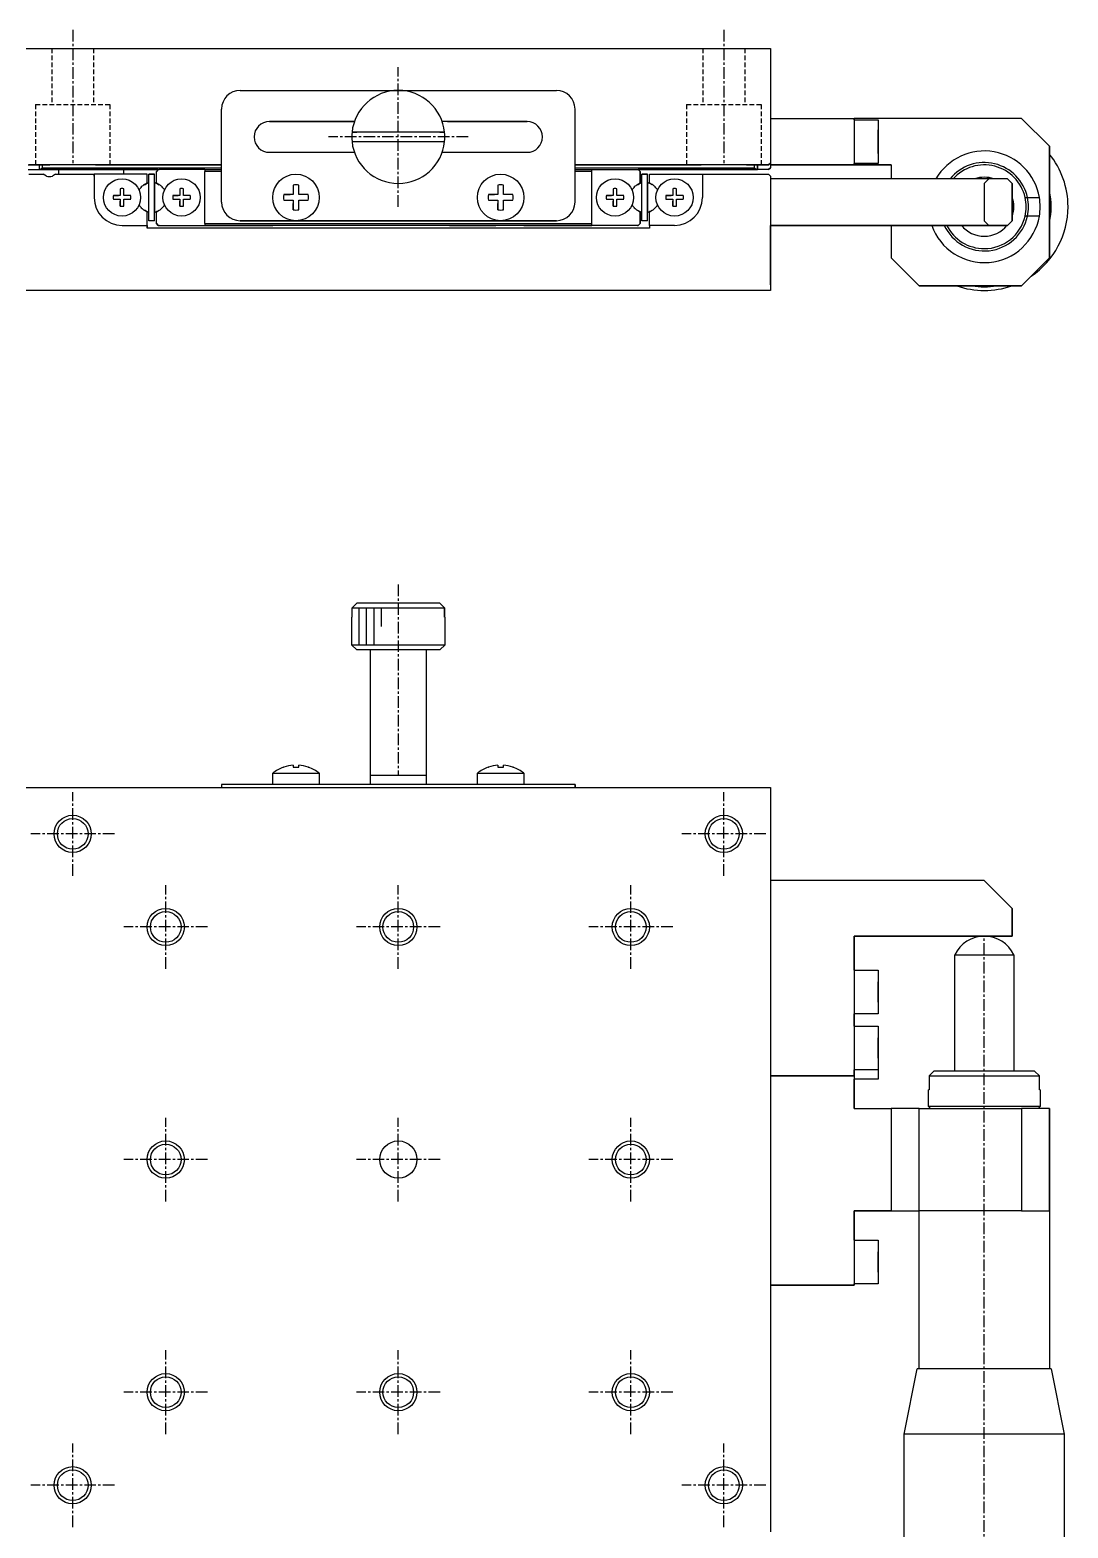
# Model space of a CAD drawing. Extents: x 934 to 1360, y 22 to 305.
# Drawn here: x 1025.5 to 1137.1, y 144.3 to 305.3 of the extents above; entities that cross this region are included whole.
import ezdxf

# ---------------------------------------------------------------- set-up
doc = ezdxf.new("R2010")
doc.units = 0
doc.linetypes.add('CENTER', pattern=[2, 1.25, -0.25, 0.25, -0.25])
doc.linetypes.add('DASHED', pattern=[0.75, 0.5, -0.25])
doc.layers.get('0').update_dxf_attribs({"linetype": 'CONTINUOUS'})
doc.layers.add('1', color=7, linetype='CONTINUOUS')
doc.layers.add('CENTER', color=1, linetype='CENTER')

msp = doc.modelspace()

# ---------------------------------------------------------------- linework, layer by layer
at = {"color": 3, "linetype": 'DASHED'}
for p, q in [((1027.82, 303.3), (1027.82, 297.3)), ((1032.32, 303.3), (1032.32, 297.3)), ((1097.82, 303.3), (1097.82, 297.3)), ((1102.32, 303.3), (1102.32, 297.3)), ((1026.07, 297.3), (1034.07, 297.3)), ((1026.07, 297.3), (1026.07, 290.8)), ((1034.07, 297.3), (1034.07, 290.8)), ((1096.07, 297.3), (1104.07, 297.3)), ((1096.07, 297.3), (1096.07, 290.8)), ((1104.07, 297.3), (1104.07, 290.8))]:
    msp.add_line(p, q, dxfattribs=at)
at = {"color": 3, "linetype": 'CONTINUOUS'}
for p, q in [((1060.87, 239.2), (1060.87, 243.2)), ((1061.67, 239.2), (1061.67, 243.2)), ((1062.47, 239.2), (1062.47, 243.2)), ((1063.27, 241.2), (1063.27, 243.2))]:
    msp.add_line(p, q, dxfattribs=at)
for centre in [(1030.07, 218.9), (1100.07, 218.9), (1040.07, 208.9), (1065.07, 208.9), (1090.07, 208.9), (1040.07, 183.9), (1090.07, 183.9), (1040.07, 158.9), (1065.07, 158.9), (1090.07, 158.9), (1030.07, 148.9), (1100.07, 148.9)]:
    msp.add_circle(centre, 2, dxfattribs=at)
for radius, start, end in [(4.75, 12.1532, 140.8333), (4.5, 12.8396, 138.1897), (4.5, 347.1604, 12.8396), (4.75, 204.9011, 347.8468), (4.5, 270, 347.1604), (4.5, 206.3878, 270)]:
    msp.add_arc((1128.07, 286.3), radius, start, end, dxfattribs=at)
at = {"layer": '1', "color": 7, "linetype": 'CONTINUOUS'}
for p, q in [((1025.07, 303.3), (1105.07, 303.3)), ((1105.07, 303.3), (1105.07, 291)), ((1048.07, 298.8), (1065.07, 298.8)), ((1065.07, 298.8), (1082.07, 298.8)), ((1046.07, 286.8), (1046.07, 296.8)), ((1084.07, 286.8), (1084.07, 296.8)), ((1084.07, 286.8), (1084.07, 296.8)), ((1060.35, 295.45), (1051.22, 295.45)), ((1051.22, 295.45), (1060.35, 295.45)), ((1078.92, 295.45), (1069.79, 295.45)), ((1070.36, 295.45), (1078.92, 295.45)), ((1105.07, 295.8), (1114.07, 295.8)), ((1114.07, 295.8), (1114.07, 290.8)), ((1114.07, 295.65), (1114.07, 295.8)), ((1132.07, 295.8), (1114.07, 295.8)), ((1114.07, 295.65), (1116.67, 295.65)), ((1116.67, 295.65), (1116.67, 290.95)), ((1116.67, 295.65), (1116.67, 293.3)), ((1132.07, 295.8), (1135.07, 292.8)), ((1060.1, 294.3), (1060.6, 294.3)), ((1070.05, 294.3), (1060.1, 294.3)), ((1060.1, 293.3), (1070.05, 293.3)), ((1069.54, 294.3), (1070.05, 294.3)), ((1116.67, 294.57), (1116.67, 293.93)), ((1116.67, 293.93), (1116.67, 294.57)), ((1116.67, 293.93), (1116.67, 292.66)), ((1116.67, 292.66), (1116.67, 293.93)), ((1116.67, 293.3), (1116.67, 290.95)), ((1051.22, 292.15), (1060.35, 292.15)), ((1069.79, 292.15), (1078.92, 292.15)), ((1116.67, 292.66), (1116.67, 292.03)), ((1116.67, 292.03), (1116.67, 292.66)), ((1135.07, 280.8), (1135.07, 292.8)), ((1135.07, 292.8), (1135.07, 286.3)), ((1025.27, 290.8), (1027.62, 290.8)), ((1025.27, 290.3), (1026.47, 290.3)), ((1025.27, 290.3), (1026.47, 290.3)), ((1046.07, 290.8), (1025.37, 290.8)), ((1026.47, 290.8), (1026.47, 290.3)), ((1026.57, 290.3), (1026.47, 290.3)), ((1026.47, 290.3), (1026.57, 290.3)), ((1026.57, 290.3), (1026.77, 290.5)), ((1039.27, 290.3), (1026.57, 290.3)), ((1026.57, 290.3), (1036.57, 290.3)), ((1026.77, 290.8), (1026.77, 290.5)), ((1026.77, 290.5), (1046.07, 290.5)), ((1032.52, 290.8), (1027.62, 290.8)), ((1028.57, 289.8), (1028.57, 290.3)), ((1032.52, 290.8), (1046.07, 290.8)), ((1035.57, 289.8), (1035.57, 290.3)), ((1035.57, 289.8), (1035.57, 290.3)), ((1039.27, 290.3), (1036.57, 290.3)), ((1039.27, 290.3), (1036.57, 290.3)), ((1036.57, 290.3), (1039.27, 290.3)), ((1039.27, 290.3), (1039.07, 290.1)), ((1039.07, 288.84), (1039.07, 290.1)), ((1039.27, 290.3), (1039.37, 290.3)), ((1044.27, 290.3), (1039.37, 290.3)), ((1044.27, 290.3), (1046.07, 290.3)), ((1044.27, 290.3), (1044.27, 290.1)), ((1046.07, 290.1), (1044.27, 290.1)), ((1044.27, 284.5), (1044.27, 290.1)), ((1104.77, 290.8), (1084.07, 290.8)), ((1084.07, 290.8), (1097.62, 290.8)), ((1084.07, 290.5), (1103.37, 290.5)), ((1084.07, 290.3), (1085.87, 290.3)), ((1085.87, 290.1), (1084.07, 290.1)), ((1085.87, 290.1), (1085.87, 290.3)), ((1085.87, 284.3), (1085.87, 290.3)), ((1085.87, 290.3), (1090.77, 290.3)), ((1085.87, 284.5), (1085.87, 290.1)), ((1090.77, 290.3), (1090.87, 290.3)), ((1091.07, 290.1), (1090.87, 290.3)), ((1103.57, 290.3), (1090.87, 290.3)), ((1096.07, 290.3), (1090.87, 290.3)), ((1090.87, 290.3), (1096.07, 290.3)), ((1090.87, 290.3), (1100.07, 290.3)), ((1091.07, 290.1), (1091.07, 288.84)), ((1091.07, 288.84), (1091.07, 290.1)), ((1100.07, 290.3), (1096.07, 290.3)), ((1100.07, 290.3), (1096.07, 290.3)), ((1102.52, 290.8), (1097.62, 290.8)), ((1100.07, 290.3), (1103.57, 290.3)), ((1102.52, 290.8), (1104.87, 290.8)), ((1103.37, 290.5), (1103.37, 290.8)), ((1103.37, 290.5), (1103.57, 290.3)), ((1103.67, 290.3), (1103.57, 290.3)), ((1103.57, 290.3), (1103.67, 290.3)), ((1103.67, 290.3), (1103.67, 290.8)), ((1103.67, 290.8), (1103.67, 290.3)), ((1104.87, 290.3), (1103.67, 290.3)), ((1104.87, 290.3), (1103.67, 290.3)), ((1104.87, 290.8), (1104.77, 290.8)), ((1105.07, 291), (1104.87, 290.8)), ((1104.87, 290.8), (1105.07, 291)), ((1105.07, 290.5), (1104.87, 290.3)), ((1104.87, 290.3), (1105.07, 290.5)), ((1105.07, 291), (1105.07, 290.5)), ((1105.07, 290.8), (1105.07, 290.5)), ((1114.07, 290.8), (1105.07, 290.8)), ((1105.07, 290.8), (1114.07, 290.8)), ((1114.07, 290.8), (1114.07, 290.95)), ((1116.67, 290.95), (1114.07, 290.95)), ((1114.07, 290.8), (1118.07, 290.8)), ((1118.07, 290.8), (1114.07, 290.8)), ((1118.07, 290.8), (1118.07, 289.3)), ((1025.37, 289.8), (1026.91, 289.8)), ((1027.26, 289.6), (1026.91, 289.8)), ((1028.23, 289.8), (1027.88, 289.6)), ((1028.23, 289.8), (1032.37, 289.8)), ((1032.37, 289.6), (1032.37, 289.8)), ((1032.37, 289.8), (1032.37, 287.3)), ((1038.07, 289.8), (1032.37, 289.8)), ((1032.37, 289.6), (1032.37, 287.3)), ((1035.17, 288.23), (1035.17, 287.5)), ((1035.17, 288.23), (1035.17, 287.69)), ((1035.57, 287.5), (1035.57, 288.23)), ((1037.78, 288.67), (1038.07, 288.84)), ((1037.78, 288.67), (1038.07, 288.84)), ((1038.07, 288.84), (1038.07, 289.8)), ((1038.07, 288.84), (1038.07, 289.8)), ((1038.27, 289.8), (1038.87, 289.8)), ((1038.87, 289.8), (1038.27, 289.8)), ((1038.27, 284.8), (1038.27, 289.8)), ((1038.87, 284.8), (1038.87, 289.8)), ((1038.87, 288.86), (1038.87, 289.8)), ((1038.87, 288.95), (1038.87, 285.65)), ((1038.87, 288.95), (1038.87, 288.86)), ((1038.87, 288.95), (1038.87, 288.86)), ((1038.87, 288.95), (1038.87, 288.86)), ((1038.87, 288.95), (1038.87, 288.86)), ((1038.87, 288.95), (1038.87, 288.86)), ((1038.87, 288.95), (1038.87, 288.86)), ((1038.87, 288.95), (1038.87, 288.86)), ((1038.87, 288.95), (1038.87, 288.86)), ((1038.87, 288.95), (1038.87, 288.86)), ((1038.87, 288.95), (1038.87, 288.86)), ((1038.87, 288.95), (1038.87, 288.86)), ((1038.87, 288.95), (1038.87, 288.86)), ((1038.87, 288.95), (1038.87, 288.86)), ((1038.87, 288.95), (1038.87, 288.86)), ((1038.87, 288.95), (1038.87, 288.86)), ((1038.87, 288.95), (1038.87, 288.86)), ((1038.87, 288.95), (1038.87, 288.86)), ((1038.87, 288.95), (1038.87, 288.86)), ((1038.87, 288.95), (1038.87, 288.86)), ((1038.87, 288.95), (1038.87, 288.86)), ((1038.87, 288.95), (1038.87, 288.86)), ((1038.87, 288.95), (1038.87, 288.86)), ((1038.87, 288.95), (1038.87, 288.86)), ((1039.37, 288.67), (1039.07, 288.84)), ((1039.07, 288.84), (1039.37, 288.67)), ((1041.57, 288.23), (1041.57, 287.5)), ((1041.57, 288.23), (1041.57, 287.69)), ((1041.97, 287.5), (1041.97, 288.23)), ((1053.77, 288.62), (1053.77, 287.6)), ((1053.77, 288.62), (1053.77, 287.94)), ((1054.37, 287.6), (1054.37, 288.62)), ((1075.77, 288.62), (1075.77, 287.6)), ((1075.77, 288.62), (1075.77, 287.94)), ((1076.37, 287.6), (1076.37, 288.62)), ((1088.17, 288.23), (1088.17, 287.5)), ((1088.17, 288.23), (1088.17, 287.69)), ((1088.57, 287.5), (1088.57, 288.23)), ((1091.07, 288.84), (1090.78, 288.67)), ((1090.78, 288.67), (1091.07, 288.84)), ((1091.27, 289.8), (1091.87, 289.8)), ((1091.87, 289.8), (1091.27, 289.8)), ((1091.27, 284.8), (1091.27, 289.8)), ((1091.87, 288.86), (1091.87, 289.8)), ((1091.87, 284.8), (1091.87, 289.8)), ((1091.87, 288.95), (1091.87, 285.65)), ((1091.87, 288.95), (1091.87, 288.86)), ((1091.87, 288.95), (1091.87, 288.86)), ((1091.87, 288.95), (1091.87, 288.86)), ((1091.87, 288.95), (1091.87, 288.86)), ((1092.07, 288.84), (1092.07, 289.8)), ((1092.07, 289.8), (1097.77, 289.8)), ((1092.37, 288.67), (1092.07, 288.84)), ((1092.37, 288.67), (1092.07, 288.84)), ((1094.57, 288.23), (1094.57, 287.5)), ((1094.57, 288.23), (1094.57, 287.69)), ((1094.97, 287.5), (1094.97, 288.23)), ((1097.77, 289.8), (1104.77, 289.8)), ((1097.77, 289.8), (1097.77, 289.6)), ((1097.77, 289.6), (1097.77, 287.3)), ((1104.77, 289.8), (1104.87, 289.8)), ((1104.87, 289.8), (1105.07, 289.6)), ((1105.07, 289.6), (1105.07, 277.3)), ((1128.57, 289.3), (1105.07, 289.3)), ((1128.07, 288.8), (1128.57, 289.3)), ((1128.07, 288.8), (1128.07, 284.8)), ((1130.57, 289.3), (1128.57, 289.3)), ((1130.57, 289.3), (1131.07, 288.8)), ((1131.07, 284.8), (1131.07, 288.8)), ((1131.07, 288.8), (1131.07, 284.8)), ((1035.17, 287.5), (1034.44, 287.5)), ((1034.44, 287.5), (1034.99, 287.5)), ((1034.44, 287.1), (1035.17, 287.1)), ((1035.17, 287.1), (1035.17, 286.37)), ((1035.17, 286.37), (1035.17, 286.91)), ((1036.3, 287.5), (1035.57, 287.5)), ((1035.57, 287.1), (1036.3, 287.1)), ((1035.57, 286.37), (1035.57, 287.1)), ((1036.3, 287.5), (1035.76, 287.5)), ((1041.57, 287.5), (1040.84, 287.5)), ((1040.84, 287.5), (1041.39, 287.5)), ((1040.84, 287.1), (1041.57, 287.1)), ((1041.57, 287.1), (1041.57, 286.37)), ((1041.57, 286.37), (1041.57, 286.91)), ((1042.7, 287.5), (1041.97, 287.5)), ((1041.97, 287.1), (1042.7, 287.1)), ((1041.97, 286.37), (1041.97, 287.1)), ((1042.7, 287.5), (1042.16, 287.5)), ((1053.77, 287.6), (1052.76, 287.6)), ((1052.76, 287.6), (1053.43, 287.6)), ((1052.76, 287), (1053.77, 287)), ((1053.77, 287), (1053.77, 285.98)), ((1053.77, 285.98), (1053.77, 286.66)), ((1055.39, 287.6), (1054.37, 287.6)), ((1054.37, 287), (1055.39, 287)), ((1054.37, 285.98), (1054.37, 287)), ((1055.39, 287.6), (1054.71, 287.6)), ((1075.77, 287.6), (1074.76, 287.6)), ((1074.76, 287.6), (1075.43, 287.6)), ((1074.76, 287), (1075.77, 287)), ((1075.77, 287), (1075.77, 285.98)), ((1075.77, 285.98), (1075.77, 286.66)), ((1077.39, 287.6), (1076.37, 287.6)), ((1076.37, 287), (1077.39, 287)), ((1076.37, 285.98), (1076.37, 287)), ((1077.39, 287.6), (1076.71, 287.6)), ((1088.17, 287.5), (1087.44, 287.5)), ((1087.44, 287.5), (1087.99, 287.5)), ((1087.44, 287.1), (1088.17, 287.1)), ((1088.17, 287.1), (1088.17, 286.37)), ((1088.17, 286.37), (1088.17, 286.91)), ((1089.3, 287.5), (1088.57, 287.5)), ((1088.57, 287.1), (1089.3, 287.1)), ((1088.57, 286.37), (1088.57, 287.1)), ((1089.3, 287.5), (1088.76, 287.5)), ((1094.57, 287.5), (1093.84, 287.5)), ((1093.84, 287.5), (1094.39, 287.5)), ((1093.84, 287.1), (1094.57, 287.1)), ((1094.57, 287.1), (1094.57, 286.37)), ((1094.57, 286.37), (1094.57, 286.91)), ((1095.7, 287.5), (1094.97, 287.5)), ((1094.97, 287.1), (1095.7, 287.1)), ((1094.97, 286.37), (1094.97, 287.1)), ((1095.7, 287.5), (1095.16, 287.5)), ((1132.46, 287.3), (1132.72, 287.3)), ((1132.72, 287.3), (1133.48, 287.3)), ((1132.72, 287.3), (1133.99, 287.3)), ((1133.48, 287.3), (1133.99, 287.3)), ((1038.07, 285.76), (1037.78, 285.92)), ((1038.07, 284.3), (1038.07, 285.76)), ((1038.07, 284.3), (1038.07, 285.76)), ((1038.87, 285.74), (1038.87, 285.65)), ((1038.87, 285.74), (1038.87, 285.65)), ((1038.87, 285.74), (1038.87, 285.65)), ((1038.87, 285.74), (1038.87, 285.65)), ((1038.87, 285.74), (1038.87, 285.65)), ((1038.87, 285.74), (1038.87, 285.65)), ((1038.87, 285.74), (1038.87, 285.65)), ((1038.87, 285.74), (1038.87, 285.65)), ((1038.87, 285.74), (1038.87, 285.65)), ((1038.87, 285.74), (1038.87, 285.65)), ((1038.87, 285.74), (1038.87, 285.65)), ((1038.87, 285.74), (1038.87, 285.65)), ((1038.87, 285.74), (1038.87, 285.65)), ((1038.87, 285.74), (1038.87, 285.65)), ((1038.87, 285.74), (1038.87, 285.65)), ((1038.87, 284.8), (1038.87, 285.74)), ((1038.87, 285.74), (1038.87, 285.65)), ((1038.87, 285.74), (1038.87, 285.65)), ((1038.87, 285.74), (1038.87, 285.65)), ((1038.87, 285.74), (1038.87, 285.65)), ((1038.87, 285.74), (1038.87, 285.65)), ((1038.87, 285.74), (1038.87, 285.65)), ((1038.87, 285.74), (1038.87, 285.65)), ((1038.87, 285.74), (1038.87, 285.65)), ((1038.87, 285.74), (1038.87, 285.65)), ((1038.87, 285.74), (1038.87, 285.65)), ((1038.87, 285.74), (1038.87, 285.65)), ((1038.87, 285.74), (1038.87, 285.65)), ((1038.87, 285.74), (1038.87, 285.65)), ((1038.87, 285.74), (1038.87, 285.65)), ((1038.87, 285.74), (1038.87, 285.65)), ((1038.87, 285.74), (1038.87, 285.65)), ((1039.07, 285.76), (1039.37, 285.92)), ((1039.07, 284.5), (1039.07, 285.76)), ((1090.78, 285.92), (1091.07, 285.76)), ((1091.07, 285.76), (1091.07, 284.5)), ((1091.07, 284.5), (1091.07, 285.76)), ((1091.87, 285.74), (1091.87, 285.65)), ((1091.87, 285.74), (1091.87, 285.65)), ((1091.87, 285.74), (1091.87, 285.65)), ((1091.87, 285.74), (1091.87, 285.65)), ((1091.87, 285.74), (1091.87, 285.65)), ((1091.87, 285.74), (1091.87, 285.65)), ((1091.87, 285.74), (1091.87, 285.65)), ((1091.87, 285.74), (1091.87, 285.65)), ((1091.87, 285.74), (1091.87, 285.65)), ((1091.87, 285.74), (1091.87, 285.65)), ((1091.87, 285.74), (1091.87, 285.65)), ((1091.87, 285.74), (1091.87, 285.65)), ((1091.87, 285.74), (1091.87, 285.65)), ((1091.87, 285.74), (1091.87, 285.65)), ((1091.87, 285.74), (1091.87, 285.65)), ((1091.87, 284.8), (1091.87, 285.74)), ((1091.87, 285.74), (1091.87, 285.65)), ((1091.87, 285.74), (1091.87, 285.65)), ((1091.87, 285.74), (1091.87, 285.65)), ((1091.87, 285.74), (1091.87, 285.65)), ((1091.87, 285.74), (1091.87, 285.65)), ((1091.87, 285.74), (1091.87, 285.65)), ((1091.87, 285.74), (1091.87, 285.65)), ((1091.87, 285.74), (1091.87, 285.65)), ((1091.87, 285.74), (1091.87, 285.65)), ((1091.87, 285.74), (1091.87, 285.65)), ((1091.87, 285.74), (1091.87, 285.65)), ((1091.87, 285.74), (1091.87, 285.65)), ((1091.87, 285.74), (1091.87, 285.65)), ((1091.87, 285.74), (1091.87, 285.65)), ((1091.87, 285.74), (1091.87, 285.65)), ((1091.87, 285.74), (1091.87, 285.65)), ((1092.07, 285.76), (1092.37, 285.92)), ((1092.07, 284.3), (1092.07, 285.76)), ((1132.72, 285.3), (1132.46, 285.3)), ((1133.48, 285.3), (1132.72, 285.3)), ((1133.99, 285.3), (1133.48, 285.3)), ((1135.07, 286.3), (1135.07, 280.8)), ((1035.37, 284.3), (1038.07, 284.3)), ((1038.07, 284), (1038.07, 284.3)), ((1038.07, 284.3), (1038.07, 284)), ((1092.07, 284), (1038.07, 284)), ((1038.87, 284.8), (1038.27, 284.8)), ((1039.27, 284.3), (1039.07, 284.5)), ((1039.07, 284.5), (1039.27, 284.3)), ((1039.37, 284.3), (1039.27, 284.3)), ((1039.27, 284.3), (1039.37, 284.3)), ((1039.37, 284.3), (1044.27, 284.3)), ((1039.37, 284.3), (1044.27, 284.3)), ((1044.27, 284.5), (1085.87, 284.5)), ((1044.27, 284.5), (1044.27, 284.3)), ((1085.87, 284.3), (1044.27, 284.3)), ((1044.27, 284.3), (1051.57, 284.3)), ((1051.57, 284.3), (1045.82, 284.3)), ((1051.57, 284.3), (1045.82, 284.3)), ((1051.57, 284.3), (1045.82, 284.3)), ((1051.57, 284.3), (1045.82, 284.3)), ((1054.07, 284.8), (1048.07, 284.8)), ((1048.07, 284.8), (1054.07, 284.8)), ((1076.07, 284.8), (1054.07, 284.8)), ((1054.07, 284.8), (1076.07, 284.8)), ((1073.07, 284.3), (1069.07, 284.3)), ((1070.57, 284.3), (1073.07, 284.3)), ((1073.07, 284.3), (1070.57, 284.3)), ((1073.07, 284.3), (1075.57, 284.3)), ((1082.07, 284.8), (1076.07, 284.8)), ((1076.07, 284.8), (1082.07, 284.8)), ((1078.57, 284.3), (1085.87, 284.3)), ((1084.32, 284.3), (1078.57, 284.3)), ((1084.32, 284.3), (1078.57, 284.3)), ((1084.32, 284.3), (1078.57, 284.3)), ((1084.32, 284.3), (1078.57, 284.3)), ((1085.87, 284.3), (1085.87, 284.5)), ((1090.77, 284.3), (1085.87, 284.3)), ((1090.77, 284.3), (1085.87, 284.3)), ((1090.77, 284.3), (1090.87, 284.3)), ((1090.87, 284.3), (1090.77, 284.3)), ((1090.87, 284.3), (1091.07, 284.5)), ((1090.87, 284.3), (1091.07, 284.5)), ((1091.87, 284.8), (1091.27, 284.8)), ((1094.77, 284.3), (1092.07, 284.3)), ((1092.07, 284.3), (1092.07, 284)), ((1105.07, 277.9), (1105.07, 284.3)), ((1105.07, 284.3), (1128.57, 284.3)), ((1114.07, 284.3), (1105.07, 284.3)), ((1130.57, 284.3), (1114.07, 284.3)), ((1118.07, 284.3), (1118.07, 280.8)), ((1128.57, 284.3), (1128.07, 284.8)), ((1128.57, 284.3), (1130.57, 284.3)), ((1131.07, 284.8), (1130.57, 284.3)), ((1130.57, 284.3), (1131.07, 284.8)), ((1121.07, 277.8), (1118.07, 280.8)), ((1118.07, 280.8), (1121.07, 277.8)), ((1135.07, 280.8), (1132.07, 277.8)), ((1132.07, 277.8), (1135.07, 280.8)), ((1105.07, 277.3), (1025.07, 277.3)), ((1121.07, 277.8), (1132.07, 277.8)), ((1132.07, 277.8), (1121.07, 277.8)), ((1060.6, 243.7), (1060.1, 243.2)), ((1060.1, 243.2), (1070.05, 243.2)), ((1060.1, 242.2), (1060.1, 243.2)), ((1069.54, 243.7), (1060.6, 243.7)), ((1070.05, 243.2), (1069.54, 243.7)), ((1070.05, 243.2), (1070.05, 242.2)), ((1070.05, 242.2), (1070.05, 243.2)), ((1060.07, 242.2), (1060.1, 242.2)), ((1060.07, 239.2), (1060.07, 242.2)), ((1070.05, 242.2), (1070.07, 242.2)), ((1070.07, 242.2), (1070.07, 239.2)), ((1070.07, 239.2), (1060.07, 239.2)), ((1060.57, 238.7), (1060.07, 239.2)), ((1060.57, 238.7), (1062.07, 238.7)), ((1060.57, 238.7), (1069.57, 238.7)), ((1062.07, 238.7), (1068.07, 238.7)), ((1062.07, 238.7), (1068.07, 238.7)), ((1062.07, 225.2), (1062.07, 238.7)), ((1068.07, 238.7), (1069.57, 238.7)), ((1068.07, 238.7), (1068.07, 225.2)), ((1070.07, 239.2), (1069.57, 238.7)), ((1051.57, 225.42), (1056.57, 225.42)), ((1051.57, 224.2), (1051.57, 225.42)), ((1052.72, 226.07), (1052.76, 226.07)), ((1052.72, 226.07), (1052.76, 226.07)), ((1053.77, 226.28), (1053.77, 226.07)), ((1053.77, 226.07), (1054.37, 226.07)), ((1054.37, 226.07), (1054.37, 226.28)), ((1055.39, 226.07), (1055.42, 226.07)), ((1055.39, 226.07), (1055.42, 226.07)), ((1056.57, 225.42), (1056.57, 224.2)), ((1073.57, 225.42), (1078.57, 225.42)), ((1073.57, 224.2), (1073.57, 225.42)), ((1074.72, 226.07), (1074.76, 226.07)), ((1074.72, 226.07), (1074.76, 226.07)), ((1075.77, 226.28), (1075.77, 226.07)), ((1075.77, 226.07), (1076.37, 226.07)), ((1076.37, 226.07), (1076.37, 226.28)), ((1077.39, 226.07), (1077.42, 226.07)), ((1077.39, 226.07), (1077.42, 226.07)), ((1078.57, 225.42), (1078.57, 224.2)), ((1025.07, 223.9), (1105.07, 223.9)), ((1046.07, 224.2), (1046.07, 223.9)), ((1048.07, 224.2), (1046.07, 224.2)), ((1054.07, 224.2), (1048.07, 224.2)), ((1076.07, 224.2), (1054.07, 224.2)), ((1062.07, 225.2), (1065.07, 225.2)), ((1062.07, 225.2), (1065.07, 225.2)), ((1062.07, 224.2), (1062.07, 225.2)), ((1065.07, 225.2), (1068.07, 225.2)), ((1065.07, 225.2), (1068.07, 225.2)), ((1068.07, 225.2), (1068.07, 224.2)), ((1082.07, 224.2), (1076.07, 224.2)), ((1084.07, 224.2), (1082.07, 224.2)), ((1084.07, 223.9), (1084.07, 224.2)), ((1084.07, 224.2), (1084.07, 223.9)), ((1105.07, 223.9), (1105.07, 143.9)), ((1128.07, 213.9), (1105.07, 213.9)), ((1128.57, 213.4), (1128.07, 213.9)), ((1128.57, 213.4), (1130.57, 211.4)), ((1131.07, 210.9), (1130.57, 211.4)), ((1131.07, 207.9), (1131.07, 210.9)), ((1131.07, 210.9), (1131.07, 207.9)), ((1114.07, 207.9), (1114.07, 193.4)), ((1130.57, 207.9), (1114.07, 207.9)), ((1114.07, 207.9), (1128.07, 207.9)), ((1114.07, 204.25), (1114.07, 207.9)), ((1128.07, 207.9), (1130.57, 207.9)), ((1131.07, 207.9), (1130.57, 207.9)), ((1130.57, 207.9), (1131.07, 207.9)), ((1124.9, 205.9), (1128.07, 205.9)), ((1124.9, 193.4), (1124.9, 205.9)), ((1128.07, 205.9), (1131.25, 205.9)), ((1131.25, 205.9), (1131.25, 193.4)), ((1114.07, 204.25), (1116.67, 204.25)), ((1116.67, 204.25), (1116.67, 199.55)), ((1116.67, 204.25), (1116.67, 199.55)), ((1116.67, 203), (1116.67, 201.9)), ((1116.67, 201.9), (1116.67, 203)), ((1116.67, 200.8), (1116.67, 201.9)), ((1116.67, 201.9), (1116.67, 200.8)), ((1114.07, 198.25), (1114.07, 199.55)), ((1116.67, 199.55), (1114.07, 199.55)), ((1114.07, 198.25), (1116.67, 198.25)), ((1116.67, 198.25), (1116.67, 193.55)), ((1116.67, 198.25), (1116.67, 193.55)), ((1116.67, 197), (1116.67, 195.9)), ((1116.67, 195.9), (1116.67, 197)), ((1116.67, 194.8), (1116.67, 195.9)), ((1116.67, 195.9), (1116.67, 194.8)), ((1114.07, 193.4), (1114.07, 193.55)), ((1116.67, 193.55), (1114.07, 193.55)), ((1114.07, 193.4), (1114.07, 192.9)), ((1114.07, 192.9), (1114.07, 193.4)), ((1116.67, 193.55), (1116.67, 192.55)), ((1116.67, 193.55), (1116.67, 192.55)), ((1122.66, 193.4), (1122.16, 192.9)), ((1133.48, 193.4), (1122.66, 193.4)), ((1133.99, 192.9), (1133.48, 193.4)), ((1105.07, 192.9), (1114.07, 192.9)), ((1114.07, 192.9), (1105.07, 192.9)), ((1114.07, 192.9), (1114.07, 189.4)), ((1114.07, 189.4), (1114.07, 192.55)), ((1116.67, 192.55), (1114.07, 192.55)), ((1122.16, 192.9), (1133.99, 192.9)), ((1122.16, 192.9), (1122.16, 191.4)), ((1133.99, 191.4), (1133.99, 192.9)), ((1122.16, 191.4), (1122.07, 191.4)), ((1122.07, 189.6), (1122.07, 191.4)), ((1134.07, 191.4), (1133.99, 191.4)), ((1134.07, 191.4), (1134.07, 189.6)), ((1114.07, 189.4), (1118.07, 189.4)), ((1118.07, 189.4), (1118.07, 178.4)), ((1121.07, 189.4), (1118.07, 189.4)), ((1121.07, 189.4), (1132.07, 189.4)), ((1121.07, 178.4), (1121.07, 189.4)), ((1134.07, 189.6), (1122.07, 189.6)), ((1122.27, 189.4), (1122.07, 189.6)), ((1135.07, 189.4), (1132.07, 189.4)), ((1132.07, 189.4), (1132.07, 178.4)), ((1134.07, 189.6), (1133.87, 189.4)), ((1135.07, 178.4), (1135.07, 189.4)), ((1135.07, 189.4), (1135.07, 178.4)), ((1118.07, 178.4), (1114.07, 178.4)), ((1114.07, 178.4), (1118.07, 178.4)), ((1114.07, 178.4), (1114.07, 170.4)), ((1114.07, 175.25), (1114.07, 178.4)), ((1118.07, 178.4), (1121.07, 178.4)), ((1118.07, 178.4), (1121.07, 178.4)), ((1132.07, 178.4), (1121.07, 178.4)), ((1121.07, 161.4), (1121.07, 178.4)), ((1132.07, 178.4), (1135.07, 178.4)), ((1135.07, 178.4), (1135.07, 161.4)), ((1114.07, 175.25), (1116.67, 175.25)), ((1116.67, 175.25), (1116.67, 170.55)), ((1116.67, 175.25), (1116.67, 170.55)), ((1116.67, 174), (1116.67, 172.9)), ((1116.67, 172.9), (1116.67, 174)), ((1116.67, 171.8), (1116.67, 172.9)), ((1116.67, 172.9), (1116.67, 171.8)), ((1105.07, 170.4), (1114.07, 170.4)), ((1114.07, 170.4), (1105.07, 170.4)), ((1114.07, 170.4), (1114.07, 170.55)), ((1116.67, 170.55), (1114.07, 170.55)), ((1119.47, 154.4), (1120.87, 161.4)), ((1135.27, 161.4), (1120.87, 161.4)), ((1135.27, 161.4), (1136.67, 154.4)), ((1136.67, 154.4), (1119.47, 154.4)), ((1119.47, 138.4), (1119.47, 154.4)), ((1136.67, 154.4), (1136.67, 138.4))]:
    msp.add_line(p, q, dxfattribs=at)
for centre, radius in [((1035.37, 287.3), 2), ((1041.77, 287.3), 2), ((1054.07, 287.3), 2.5), ((1076.07, 287.3), 2.5), ((1088.37, 287.3), 2), ((1094.77, 287.3), 2), ((1030.07, 218.9), 1.65), ((1100.07, 218.9), 1.65), ((1040.07, 208.9), 1.65), ((1065.07, 208.9), 1.65), ((1090.07, 208.9), 1.65), ((1040.07, 183.9), 1.65), ((1065.07, 183.9), 2), ((1090.07, 183.9), 1.65), ((1040.07, 158.9), 1.65), ((1065.07, 158.9), 1.65), ((1090.07, 158.9), 1.65), ((1030.07, 148.9), 1.65), ((1100.07, 148.9), 1.65)]:
    msp.add_circle(centre, radius, dxfattribs=at)
for centre, radius, start, end in [((1048.07, 296.8), 2, 90, 180), ((1065.07, 293.8), 5, 5.7348, 174.2565), ((1082.07, 296.8), 2, 0, 90), ((1051.22, 293.8), 1.65, 90, 270), ((1078.92, 293.8), 1.65, 270, 90), ((1065.07, 293.8), 5, 174.2565, 185.7348), ((1065.07, 293.8), 5, 185.7348, 354.2565), ((1065.07, 293.8), 5, 354.2565, 5.7348), ((1128.07, 286.3), 6, 9.5941, 150), ((1128.07, 286.3), 9, 359.9999, 38.9424), ((1128.07, 286.3), 4.75, 12.1532, 140.8333), ((1128.07, 286.3), 4.5, 12.8396, 138.1897), ((1027.57, 290.55), 1, 251.8051, 288.1949), ((1035.37, 287.3), 0.95, 77.8468, 102.1532), ((1038.69, 287.18), 1.75, 135, 148.1185), ((1038.57, 287.3), 1.59, 135.0002, 149.5667), ((1038.57, 287.3), 1.59, 120, 135), ((1038.57, 287.3), 1.59, 100.893, 120), ((1038.57, 287.3), 1.59, 60, 79.1069), ((1038.57, 287.3), 1.59, 45, 59.7392), ((1038.57, 287.3), 1.59, 59.7392, 60), ((1038.46, 287.18), 1.75, 31.8815, 45), ((1038.57, 287.3), 1.59, 30.4332, 45.0002), ((1041.77, 287.3), 0.95, 77.8468, 102.1532), ((1054.07, 287.3), 1.35, 77.1604, 102.8396), ((1076.07, 287.3), 1.35, 77.1604, 102.8396), ((1088.37, 287.3), 0.95, 77.8468, 102.1532), ((1091.69, 287.18), 1.75, 135, 148.1185), ((1091.57, 287.3), 1.59, 135.0002, 149.5667), ((1091.57, 287.3), 1.59, 120.2608, 135), ((1091.57, 287.3), 1.59, 120, 120.2608), ((1091.57, 287.3), 1.59, 100.8931, 120), ((1091.57, 287.3), 1.59, 60, 79.1069), ((1091.57, 287.3), 1.59, 45, 60), ((1091.46, 287.18), 1.75, 31.8815, 45), ((1091.57, 287.3), 1.59, 30.4332, 45), ((1094.77, 287.3), 0.95, 77.8468, 102.1532), ((1128.07, 286.3), 3.17, 70.8883, 109.1117), ((1035.37, 287.3), 3, 180, 270), ((1035.37, 287.3), 0.95, 167.8468, 192.1532), ((1035.37, 287.3), 0.95, 347.8468, 12.1532), ((1041.77, 287.3), 0.95, 167.8468, 192.1532), ((1041.77, 287.3), 0.95, 347.8468, 12.1532), ((1048.07, 286.8), 2, 180, 270), ((1054.07, 287.3), 1.35, 167.1604, 192.8396), ((1054.07, 287.3), 1.35, 347.1604, 12.8396), ((1076.07, 287.3), 1.35, 167.1604, 192.8396), ((1076.07, 287.3), 1.35, 347.1604, 12.8396), ((1082.07, 286.8), 2, 270, 0), ((1088.37, 287.3), 0.95, 167.8468, 192.1532), ((1088.37, 287.3), 0.95, 347.8468, 12.1532), ((1094.77, 287.3), 0.95, 167.8468, 192.1532), ((1094.77, 287.3), 3, 270, 0), ((1094.77, 287.3), 0.95, 347.8468, 12.1532), ((1128.07, 286.3), 3.17, 340.8883, 19.1117), ((1128.07, 286.3), 4.75, 359.9999, 12.1532), ((1128.07, 286.3), 6, 350.4059, 9.5941), ((1128.07, 286.3), 7.2, 346.4638, 13.5362), ((1035.37, 287.3), 0.95, 257.8468, 282.1532), ((1038.57, 287.3), 1.59, 210.4333, 225), ((1038.69, 287.41), 1.75, 211.8815, 225), ((1038.57, 287.3), 1.59, 225, 240), ((1038.57, 287.3), 1.59, 240, 259.107), ((1038.57, 287.3), 1.59, 280.8931, 300), ((1038.57, 287.3), 1.59, 300.2608, 315), ((1038.57, 287.3), 1.59, 300, 300.2608), ((1038.57, 287.3), 1.59, 314.9998, 329.5668), ((1038.46, 287.41), 1.75, 315, 328.1185), ((1041.77, 287.3), 0.95, 257.8468, 282.1532), ((1054.07, 287.3), 1.35, 257.1604, 282.8396), ((1076.07, 287.3), 1.35, 257.1604, 282.8396), ((1088.37, 287.3), 0.95, 257.8468, 282.1532), ((1091.57, 287.3), 1.59, 210.4333, 225), ((1091.69, 287.41), 1.75, 211.8815, 225), ((1091.57, 287.3), 1.59, 225, 239.7392), ((1091.57, 287.3), 1.59, 239.7392, 240), ((1091.57, 287.3), 1.59, 239.7392, 259.1069), ((1091.57, 287.3), 1.59, 280.8931, 300), ((1091.57, 287.3), 1.59, 300, 315), ((1091.57, 287.3), 1.59, 314.9998, 329.5668), ((1091.46, 287.41), 1.75, 315, 328.1185), ((1094.77, 287.3), 0.95, 257.8468, 282.1532), ((1128.07, 286.3), 6, 199.4712, 350.4059), ((1128.07, 286.3), 4.75, 204.9011, 347.8468), ((1128.07, 286.3), 4.5, 270, 347.1604), ((1128.07, 286.3), 4.75, 347.8468, 359.9999), ((1128.07, 286.3), 9, 304.1407, 359.9999), ((1128.07, 286.3), 4.5, 206.3878, 270), ((1128.07, 286.3), 3.17, 219.0443, 269.9999), ((1128.07, 286.3), 3.17, 269.9999, 320.9557), ((1128.07, 286.3), 9, 250.8119, 289.1881), ((1128.07, 286.3), 8.6, 261.254, 278.746), ((1054.07, 222.3), 4, 109.7246, 128.6822), ((1054.07, 222.3), 3.99, 94.3134, 109.2682), ((1054.07, 222.3), 3.99, 70.7318, 85.6866), ((1054.07, 222.3), 4, 51.3178, 70.2754), ((1076.07, 222.3), 4, 109.7246, 128.6822), ((1076.07, 222.3), 3.99, 94.3134, 109.2682), ((1076.07, 222.3), 3.99, 70.7318, 85.6866), ((1076.07, 222.3), 4, 51.3178, 70.2754), ((1128.07, 204.38), 3.52, 90, 154.4154), ((1128.07, 204.38), 3.52, 25.5846, 90)]:
    msp.add_arc(centre, radius, start, end, dxfattribs=at)
at = {"layer": 'CENTER', "color": 1, "linetype": 'CENTER'}
for p, q in [((1030.07, 305.3), (1030.07, 291)), ((1100.07, 305.3), (1100.07, 291)), ((1065.07, 286.3), (1065.07, 301.3)), ((1072.57, 293.8), (1057.57, 293.8)), ((1065.07, 245.7), (1065.07, 225.2)), ((1030.07, 214.4), (1030.07, 223.4)), ((1100.07, 214.4), (1100.07, 223.4)), ((1034.57, 218.9), (1025.57, 218.9)), ((1104.57, 218.9), (1095.57, 218.9)), ((1040.07, 204.4), (1040.07, 213.4)), ((1065.07, 204.4), (1065.07, 213.4)), ((1090.07, 204.4), (1090.07, 213.4)), ((1044.57, 208.9), (1035.57, 208.9)), ((1069.57, 208.9), (1060.57, 208.9)), ((1094.57, 208.9), (1085.57, 208.9)), ((1128.07, 109.9), (1128.07, 207.9)), ((1040.07, 179.4), (1040.07, 188.4)), ((1065.07, 179.4), (1065.07, 188.4)), ((1090.07, 179.4), (1090.07, 188.4)), ((1044.57, 183.9), (1035.57, 183.9)), ((1069.57, 183.9), (1060.57, 183.9)), ((1094.57, 183.9), (1085.57, 183.9)), ((1040.07, 154.4), (1040.07, 163.4)), ((1065.07, 154.4), (1065.07, 163.4)), ((1090.07, 154.4), (1090.07, 163.4)), ((1044.57, 158.9), (1035.57, 158.9)), ((1069.57, 158.9), (1060.57, 158.9)), ((1094.57, 158.9), (1085.57, 158.9)), ((1030.07, 144.4), (1030.07, 153.4)), ((1100.07, 144.4), (1100.07, 153.4)), ((1034.57, 148.9), (1025.57, 148.9)), ((1104.57, 148.9), (1095.57, 148.9))]:
    msp.add_line(p, q, dxfattribs=at)

doc.saveas('drawing.dxf')
